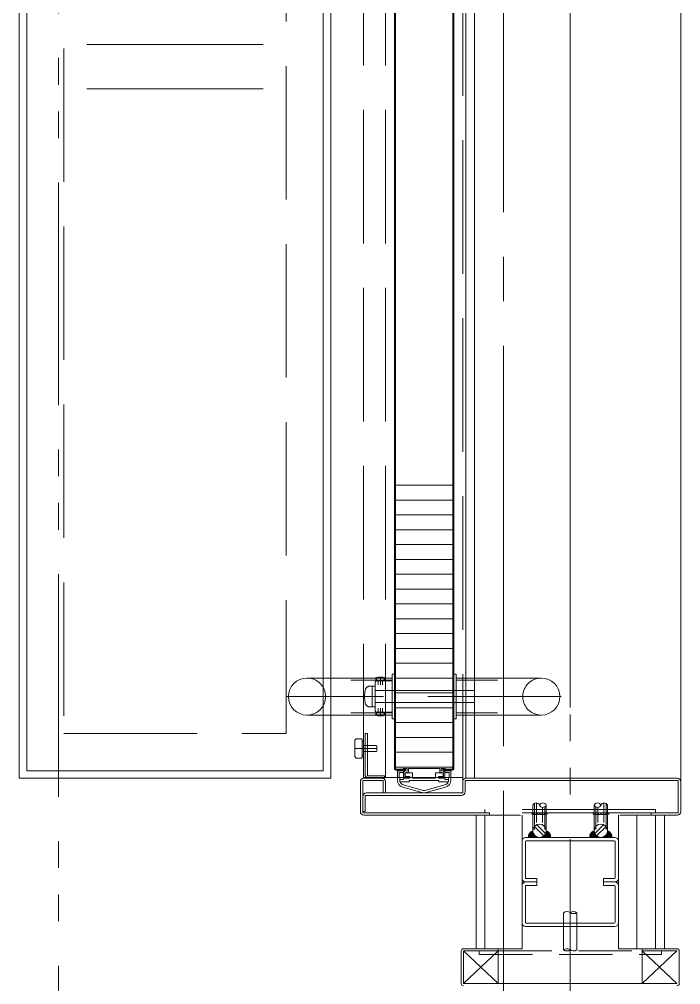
# Model space of a CAD drawing. Units: millimetres at full size. Extents: x -12803 to 120774, y -9413 to 101127.
# Drawn here: x 91248 to 91694, y 17016 to 17666 of the extents above; entities that cross this region are included whole.
import ezdxf

# ---------------------------------------------------------------- set-up
doc = ezdxf.new("R2010")
doc.units = ezdxf.units.MM
doc.header["$LTSCALE"] = 30
for name, pattern in [('CHAIN2', [12, 9, -1, 1, -1]), ('DASHED1', [1.8, 1.2, -0.6]), ('DASHED3', [4, 3, -1]), ('DOUBLE_CHAIN1', [8.8, 5, -1, 0.6, -0.6, 0.6, -1])]:
    doc.linetypes.add(name, pattern=pattern)
doc.layers.add('0-0_NoName', color=7, linetype='Continuous')
for name, color, linetype, lineweight in [('2-0_通芯', 7, 'DOUBLE_CHAIN1', 15), ('2-2_間仕切り芯', 7, 'DOUBLE_CHAIN1', 15), ('2-3_間仕切り', 7, 'Continuous', 15), ('2-A_建具', 7, 'Continuous', 15), ('2-B_金物', 7, 'Continuous', 15), ('3-2_AIHO08-壁芯', 7, 'CHAIN2', 15)]:
    doc.layers.add(name, color=color, linetype=linetype, lineweight=lineweight)

# ---------------------------------------------------------------- blocks, each defined once
blk = doc.blocks.new('グループ部品-732')
at = {"layer": '2-2_間仕切り芯'}
blk.add_line((91619.36, 13795.77), (91619.36, 20799.98), dxfattribs=at)
at = {"layer": '2-3_間仕切り'}
for p, q in [((91555.86, 17039.91), (91555.86, 17129.91)), ((91561.86, 17039.91), (91561.86, 17129.91)), ((91574.36, 17039.91), (91574.36, 17129.91)), ((91586.86, 17039.91), (91586.86, 17129.91)), ((91651.86, 17039.91), (91651.86, 17129.91)), ((91664.36, 17039.91), (91664.36, 17129.91)), ((91676.86, 17039.91), (91676.86, 17129.91)), ((91682.86, 17039.91), (91682.86, 17129.91))]:
    blk.add_line(p, q, dxfattribs=at)
at = {"layer": '2-A_建具'}
for p, q in [((91619.36, 19728.49), (91619.36, 17202.42)), ((91500.86, 18218.61), (91500.86, 17161.21)), ((91501.46, 18218.91), (91501.46, 17160.91)), ((91540.26, 18218.91), (91540.26, 17160.91)), ((91540.86, 18218.61), (91540.86, 17161.21)), ((91548.86, 18184.91), (91548.86, 17154.91)), ((91554.86, 18184.91), (91554.86, 17154.91)), ((91693.86, 18184.91), (91693.86, 17152.51)), ((91540.26, 17352.41), (91501.46, 17352.41)), ((91540.26, 17342.41), (91501.46, 17342.41)), ((91540.26, 17332.41), (91501.46, 17332.41)), ((91540.26, 17322.41), (91501.46, 17322.41)), ((91540.26, 17312.41), (91501.46, 17312.41)), ((91540.26, 17302.41), (91501.46, 17302.41)), ((91540.26, 17292.41), (91501.46, 17292.41)), ((91540.26, 17282.41), (91501.46, 17282.41)), ((91540.26, 17272.41), (91501.46, 17272.41)), ((91540.26, 17262.41), (91501.46, 17262.41)), ((91540.26, 17252.41), (91501.46, 17252.41)), ((91540.26, 17242.41), (91501.46, 17242.41)), ((91540.26, 17232.41), (91501.46, 17232.41)), ((91499.36, 17222.41), (91441.86, 17222.41)), ((91499.36, 17224.91), (91499.36, 17194.91)), ((91500.86, 17224.91), (91499.36, 17224.91)), ((91500.86, 17224.91), (91500.86, 17194.91)), ((91540.26, 17222.41), (91501.46, 17222.41)), ((91540.86, 17224.91), (91542.36, 17224.91)), ((91540.86, 17224.91), (91540.86, 17194.91)), ((91542.36, 17224.91), (91542.36, 17194.91)), ((91542.36, 17222.41), (91599.86, 17222.41)), ((91540.26, 17212.41), (91501.46, 17212.41)), ((91540.26, 17202.41), (91501.46, 17202.41)), ((91499.36, 17197.41), (91441.86, 17197.41)), ((91500.86, 17194.91), (91499.36, 17194.91)), ((91540.86, 17194.91), (91542.36, 17194.91)), ((91542.36, 17197.41), (91599.86, 17197.41)), ((91540.26, 17192.41), (91501.46, 17192.41)), ((91540.26, 17182.41), (91501.46, 17182.41)), ((91540.26, 17172.41), (91501.46, 17172.41)), ((91540.26, 17162.41), (91501.46, 17162.41)), ((91508.36, 17160.91), (91501.46, 17160.91)), ((91501.61, 17161.41), (91501.61, 17161.91)), ((91508.36, 17160.31), (91501.76, 17160.31)), ((91502.86, 17159.91), (91506.86, 17159.91)), ((91502.86, 17153.69), (91502.86, 17159.91)), ((91504.06, 17158.71), (91506.86, 17158.71)), ((91504.06, 17155.91), (91504.06, 17158.71)), ((91506.86, 17158.71), (91506.86, 17159.91)), ((91506.86, 17158.56), (91506.86, 17155.41)), ((91507.7, 17159.55), (91509.36, 17159.91)), ((91507.86, 17158.56), (91509.96, 17159.02)), ((91508.11, 17156.61), (91508.11, 17157.91)), ((91508.36, 17160.31), (91508.36, 17160.91)), ((91508.61, 17158.41), (91513.11, 17158.41)), ((91508.61, 17156.11), (91511.11, 17156.11)), ((91509.36, 17159.91), (91509.36, 17161.41)), ((91510.36, 17159.51), (91510.36, 17161.41)), ((91531.36, 17161.41), (91510.36, 17161.41)), ((91511.11, 17154.91), (91511.11, 17156.11)), ((91513.11, 17154.91), (91513.11, 17158.41)), ((91528.61, 17154.91), (91528.61, 17158.41)), ((91533.11, 17158.41), (91528.61, 17158.41)), ((91530.61, 17154.91), (91530.61, 17156.11)), ((91533.11, 17156.11), (91530.61, 17156.11)), ((91531.36, 17159.51), (91531.36, 17161.41)), ((91533.86, 17158.56), (91531.75, 17159.02)), ((91535.11, 17161.41), (91532.36, 17161.41)), ((91532.36, 17159.91), (91532.36, 17161.41)), ((91534.02, 17159.55), (91532.36, 17159.91)), ((91533.36, 17160.31), (91533.36, 17160.91)), ((91540.26, 17160.91), (91533.36, 17160.91)), ((91539.96, 17160.31), (91533.36, 17160.31)), ((91533.61, 17156.61), (91533.61, 17157.91)), ((91538.86, 17159.91), (91534.86, 17159.91)), ((91534.86, 17158.71), (91534.86, 17159.91)), ((91537.66, 17158.71), (91534.86, 17158.71)), ((91534.86, 17158.56), (91534.86, 17155.41)), ((91535.11, 17160.91), (91535.11, 17161.41)), ((91537.66, 17155.91), (91537.66, 17158.71)), ((91538.86, 17153.69), (91538.86, 17159.91)), ((91540.11, 17161.41), (91540.11, 17161.91)), ((91477.86, 17132.31), (91477.86, 17152.51)), ((91493.26, 17153.31), (91479.46, 17153.31)), ((91479.46, 17131.51), (91479.46, 17153.31)), ((91492.46, 17154.91), (91480.26, 17154.91)), ((91493.26, 17144.91), (91493.26, 17153.31)), ((91494.86, 17144.91), (91494.86, 17152.51)), ((91504.36, 17153.91), (91506.86, 17153.91)), ((91504.36, 17152.41), (91510.86, 17152.41)), ((91506.86, 17154.91), (91511.11, 17154.91)), ((91506.86, 17153.91), (91506.86, 17154.91)), ((91520.31, 17146.54), (91506.91, 17150.33)), ((91510.86, 17152.41), (91510.86, 17153.41)), ((91510.86, 17153.41), (91530.86, 17153.41)), ((91513.11, 17154.91), (91528.61, 17154.91)), ((91521.4, 17146.54), (91534.81, 17150.33)), ((91530.86, 17152.41), (91530.86, 17153.41)), ((91537.36, 17152.41), (91530.86, 17152.41)), ((91537.36, 17153.91), (91534.86, 17153.91)), ((91546.86, 17144.91), (91546.86, 17152.51)), ((91548.46, 17153.31), (91692.26, 17153.31)), ((91548.46, 17145.71), (91548.46, 17153.31)), ((91549.26, 17154.91), (91691.46, 17154.91)), ((91692.26, 17153.31), (91692.26, 17131.51)), ((91693.86, 17152.51), (91693.86, 17132.31)), ((91481.06, 17143.31), (91546.06, 17143.31)), ((91481.06, 17132.51), (91481.06, 17143.31)), ((91481.86, 17144.91), (91546.86, 17144.91)), ((91520.31, 17144.99), (91506.5, 17148.88)), ((91521.4, 17144.99), (91535.21, 17148.88)), ((91594.18, 17136.71), (91594.18, 17119.41)), ((91595.18, 17137.87), (91595.18, 17120.3)), ((91596.68, 17138.2), (91596.68, 17124.96)), ((91603.18, 17136.71), (91603.18, 17119.41)), ((91635.53, 17136.71), (91635.53, 17119.41)), ((91642.03, 17138.2), (91642.03, 17124.96)), ((91643.53, 17137.87), (91643.53, 17120.3)), ((91644.53, 17136.71), (91644.53, 17119.41)), ((91479.46, 17132.51), (91481.06, 17132.51)), ((91479.46, 17131.51), (91564.86, 17131.51)), ((91585.86, 17129.91), (91480.26, 17129.91)), ((91561.86, 17131.51), (91561.86, 17133.81)), ((91564.86, 17129.91), (91564.86, 17131.51)), ((91598.58, 17131.41), (91598.68, 17131.41)), ((91600.68, 17135.22), (91600.68, 17124.96)), ((91602.18, 17135.56), (91602.18, 17120.3)), ((91636.53, 17135.56), (91636.53, 17120.3)), ((91638.03, 17135.22), (91638.03, 17124.96)), ((91640.13, 17131.41), (91640.03, 17131.41)), ((91691.46, 17129.91), (91652.86, 17129.91)), ((91673.86, 17131.51), (91673.86, 17129.91)), ((91673.86, 17131.51), (91692.26, 17131.51)), ((91676.86, 17133.81), (91676.86, 17131.51)), ((91602.78, 17117.54), (91596.82, 17123.51)), ((91635.93, 17117.54), (91641.89, 17123.51)), ((91591.21, 17115.3), (91594.3, 17118.39)), ((91591.24, 17116.04), (91594.2, 17119)), ((91591.51, 17117.01), (91593.6, 17119.1)), ((91591.53, 17114.91), (91594.47, 17117.85)), ((91592.24, 17114.91), (91594.68, 17117.35)), ((91592.94, 17114.91), (91594.94, 17116.91)), ((91601.55, 17115.94), (91595.22, 17122.28)), ((91604.42, 17114.91), (91602.43, 17116.91)), ((91605.13, 17114.91), (91602.69, 17117.35)), ((91605.84, 17114.91), (91602.9, 17117.85)), ((91606.16, 17115.3), (91603.07, 17118.39)), ((91606.13, 17116.04), (91603.17, 17119)), ((91605.86, 17117.01), (91603.77, 17119.1)), ((91632.55, 17115.3), (91635.64, 17118.39)), ((91632.59, 17116.04), (91635.55, 17119)), ((91632.85, 17117.01), (91634.94, 17119.1)), ((91632.87, 17114.91), (91635.81, 17117.85)), ((91633.58, 17114.91), (91636.02, 17117.35)), ((91634.29, 17114.91), (91636.29, 17116.91)), ((91637.16, 17115.94), (91643.49, 17122.28)), ((91645.77, 17114.91), (91643.77, 17116.91)), ((91646.47, 17114.91), (91644.03, 17117.35)), ((91647.18, 17114.91), (91644.25, 17117.85)), ((91647.5, 17115.3), (91644.41, 17118.39)), ((91647.47, 17116.04), (91644.51, 17119)), ((91647.21, 17117.01), (91645.12, 17119.1)), ((91586.86, 17112.51), (91586.86, 17087.31)), ((91589.16, 17112.11), (91589.16, 17087.71)), ((91649.46, 17114.91), (91589.26, 17114.91)), ((91649.06, 17112.61), (91589.66, 17112.61)), ((91591.23, 17114.91), (91606.14, 17114.91)), ((91593.65, 17114.91), (91595.25, 17116.51)), ((91594.36, 17114.91), (91595.59, 17116.14)), ((91595.07, 17114.91), (91595.97, 17115.82)), ((91595.77, 17114.91), (91596.4, 17115.53)), ((91596.48, 17114.91), (91596.86, 17115.29)), ((91600.89, 17114.91), (91600.5, 17115.29)), ((91601.6, 17114.91), (91600.97, 17115.53)), ((91602.3, 17114.91), (91601.4, 17115.82)), ((91603.01, 17114.91), (91601.78, 17116.14)), ((91603.72, 17114.91), (91602.12, 17116.51)), ((91647.49, 17114.91), (91632.57, 17114.91)), ((91634.99, 17114.91), (91636.59, 17116.51)), ((91635.7, 17114.91), (91636.93, 17116.14)), ((91636.41, 17114.91), (91637.32, 17115.82)), ((91637.12, 17114.91), (91637.74, 17115.53)), ((91637.82, 17114.91), (91638.21, 17115.29)), ((91642.23, 17114.91), (91641.85, 17115.29)), ((91642.94, 17114.91), (91642.31, 17115.53)), ((91643.65, 17114.91), (91642.74, 17115.82)), ((91644.35, 17114.91), (91643.12, 17116.14)), ((91645.06, 17114.91), (91643.46, 17116.51)), ((91649.56, 17112.11), (91649.56, 17087.71)), ((91651.86, 17112.51), (91651.86, 17087.31)), ((91596.86, 17084.91), (91589.26, 17084.91)), ((91596.86, 17087.21), (91589.66, 17087.21)), ((91596.86, 17087.21), (91596.86, 17082.61)), ((91641.86, 17087.21), (91641.86, 17082.61)), ((91649.06, 17087.21), (91641.86, 17087.21)), ((91649.46, 17084.91), (91641.86, 17084.91)), ((91586.86, 17057.31), (91586.86, 17082.51)), ((91589.16, 17057.71), (91589.16, 17082.11)), ((91596.86, 17082.61), (91589.66, 17082.61)), ((91649.06, 17082.61), (91641.86, 17082.61)), ((91649.56, 17057.71), (91649.56, 17082.11)), ((91651.86, 17057.31), (91651.86, 17082.51)), ((91614.86, 17064.21), (91614.86, 17039.1)), ((91623.86, 17064.18), (91623.86, 17039.1)), ((91649.46, 17054.91), (91589.26, 17054.91)), ((91649.06, 17057.21), (91589.66, 17057.21)), ((91547.36, 17039.91), (91586.86, 17039.91)), ((91570.86, 17038.41), (91570.86, 17039.91)), ((91691.36, 17039.91), (91651.86, 17039.91)), ((91667.86, 17039.91), (91667.86, 17038.41)), ((91545.86, 17016.41), (91545.86, 17038.41)), ((91547.36, 17016.41), (91547.36, 17038.41)), ((91570.86, 17038.41), (91547.36, 17038.41)), ((91667.86, 17038.41), (91691.36, 17038.41)), ((91692.86, 17038.41), (91692.86, 17016.41)), ((91691.36, 17016.41), (91547.36, 17016.41))]:
    blk.add_line(p, q, dxfattribs=at)
at = {"layer": '2-A_建具', "linetype": 'DASHED3'}
for p, q in [((91479.86, 17155.41), (91479.86, 19134.91)), ((91494.86, 17155.41), (91494.86, 19134.91)), ((91546.86, 18184.91), (91546.86, 17152.51)), ((91499.36, 17220.91), (91471.49, 17220.91)), ((91487.86, 17222.21), (91487.86, 17222.41)), ((91487.86, 17222.21), (91494.86, 17222.21)), ((91487.86, 17222.21), (91489.86, 17220.21)), ((91491.36, 17223.01), (91491.36, 17217.83)), ((91494.86, 17222.21), (91492.86, 17220.21)), ((91542.36, 17220.91), (91570.22, 17220.91)), ((91487.86, 17216.91), (91484.2, 17216.91)), ((91485.86, 17202.91), (91485.86, 17216.91)), ((91487.86, 17219.41), (91487.86, 17200.41)), ((91499.36, 17220.41), (91488.86, 17220.41)), ((91489.86, 17220.21), (91489.86, 17217.83)), ((91492.86, 17220.21), (91492.86, 17217.83)), ((91613.36, 17209.91), (91428.36, 17209.91)), ((91554.57, 17213.91), (91487.86, 17213.91)), ((91487.86, 17202.91), (91484.2, 17202.91)), ((91487.86, 17205.91), (91554.57, 17205.91)), ((91489.86, 17199.61), (91489.86, 17201.99)), ((91491.36, 17201.99), (91491.36, 17196.81)), ((91492.86, 17199.61), (91492.86, 17201.99)), ((91499.36, 17198.91), (91471.49, 17198.91)), ((91487.86, 17197.61), (91489.86, 17199.61)), ((91487.86, 17197.61), (91487.86, 17197.41)), ((91487.86, 17197.61), (91494.86, 17197.61)), ((91499.36, 17199.41), (91488.86, 17199.41)), ((91494.86, 17197.61), (91492.86, 17199.61)), ((91542.36, 17198.91), (91570.22, 17198.91)), ((91481.06, 17184.91), (91482.66, 17184.91)), ((91481.06, 17184.91), (91481.06, 17157.31)), ((91482.66, 17184.91), (91482.66, 17156.51)), ((91474.06, 17180.41), (91475.06, 17181.41)), ((91474.06, 17169.41), (91474.06, 17180.41)), ((91475.06, 17181.41), (91478.56, 17181.41)), ((91479.06, 17180.91), (91478.56, 17181.41)), ((91479.06, 17168.91), (91479.06, 17180.91)), ((91479.06, 17179.91), (91479.86, 17179.91)), ((91488.66, 17176.91), (91479.86, 17176.91)), ((91474.06, 17174.91), (91489.06, 17174.91)), ((91475.06, 17168.41), (91474.06, 17169.41)), ((91479.06, 17168.91), (91478.56, 17168.41)), ((91479.06, 17169.91), (91479.86, 17169.91)), ((91488.66, 17172.91), (91479.86, 17172.91)), ((91489.06, 17173.31), (91488.66, 17172.91)), ((91475.06, 17168.41), (91478.56, 17168.41)), ((91546.86, 17155.41), (91479.86, 17155.41)), ((91483.46, 17154.91), (91494.06, 17154.91)), ((91676.86, 17133.81), (91561.86, 17133.81)), ((91676.86, 17131.51), (91561.86, 17131.51))]:
    blk.add_line(p, q, dxfattribs=at)
at = {"layer": '2-A_建具', "linetype": 'DOUBLE_CHAIN1'}
for p, q in [((91547.36, 17016.41), (91570.86, 17038.41)), ((91547.36, 17038.41), (91570.86, 17016.41)), ((91570.86, 17038.41), (91570.86, 17016.41)), ((91667.86, 17016.41), (91691.36, 17038.41)), ((91667.86, 17038.41), (91691.36, 17016.41)), ((91667.86, 17038.41), (91667.86, 17016.41))]:
    blk.add_line(p, q, dxfattribs=at)
at = {"layer": '2-A_建具', "linetype": 'DASHED1'}
for p, q in [((91557.86, 17036.11), (91557.86, 17038.41)), ((91557.86, 17036.11), (91680.86, 17036.11)), ((91570.86, 17038.41), (91667.86, 17038.41)), ((91680.86, 17038.41), (91680.86, 17036.11))]:
    blk.add_line(p, q, dxfattribs=at)
at = {"layer": '2-A_建具', "linetype": 'DASHED3'}
for points in [[(91489.06, 17173.31), (91489.06, 17176.51), (91488.66, 17176.91)], [(91482.66, 17156.51), (91494.06, 17156.51), (91494.06, 17154.91)]]:
    blk.add_lwpolyline(points, dxfattribs=at)
at = {"layer": '2-A_建具'}
for points in [[(91520.56, 17162.41), (91520.86, 17162.11), (91521.16, 17162.41)], [(91504.36, 17152.41), (91504.36, 17154.91), (91504.06, 17155.91)], [(91506.61, 17160.91), (91506.61, 17161.41), (91509.36, 17161.41)], [(91509.36, 17155.91), (91507.86, 17155.91), (91507.86, 17158.56)], [(91532.36, 17155.91), (91533.86, 17155.91), (91533.86, 17158.56)], [(91537.36, 17152.41), (91537.36, 17154.91), (91537.66, 17155.91)], [(91534.86, 17153.91), (91534.86, 17154.91), (91530.61, 17154.91)]]:
    blk.add_lwpolyline(points, dxfattribs=at)
for centre in [(91598.68, 17119.41), (91640.03, 17119.41)]:
    blk.add_circle(centre, 4.5, dxfattribs=at)
for centre, radius, start, end in [((91441.86, 17209.91), 12.5, 90, 270), ((91599.86, 17209.91), 12.5, 270, 90), ((91502.11, 17161.91), 0.5, 89.99996, 180.00004), ((91539.61, 17161.91), 0.5, 359.99996, 90.00004), ((91501.76, 17161.21), 0.9, 180, 270), ((91502.11, 17161.41), 0.5, 179.99996, 270.00004), ((91507.86, 17158.56), 1, 99.21899, 180), ((91508.61, 17157.91), 0.5, 90, 180), ((91508.61, 17156.61), 0.5, 180, 270), ((91509.36, 17155.41), 0.5, 0, 90), ((91509.86, 17159.51), 0.5, 282.33073, 0), ((91531.86, 17159.51), 0.5, 180, 257.66927), ((91532.36, 17155.41), 0.5, 90, 180), ((91533.11, 17157.91), 0.5, 0, 90), ((91533.11, 17156.61), 0.5, 270, 0), ((91533.86, 17158.56), 1, 0, 80.78101), ((91539.61, 17161.41), 0.5, 269.99996, 0.00004), ((91539.96, 17161.21), 0.9, 270, 0), ((91480.26, 17152.51), 2.4, 90, 180), ((91492.46, 17152.51), 2.4, 0, 90), ((91507.86, 17153.69), 5, 180, 254.24546), ((91507.86, 17153.69), 3.5, 201.53229, 254.24546), ((91507.36, 17155.41), 0.5, 180, 270), ((91509.36, 17155.41), 0.5, 270, 0), ((91532.36, 17155.41), 0.5, 180, 270), ((91534.36, 17155.41), 0.5, 270, 0), ((91533.86, 17153.69), 3.5, 285.75454, 338.46771), ((91533.86, 17153.69), 5, 285.75454, 0), ((91549.26, 17152.51), 2.4, 90, 180), ((91691.46, 17152.51), 2.4, 0, 90), ((91481.86, 17142.51), 2.4, 90, 180), ((91520.86, 17148.47), 2, 254.24546, 285.75454), ((91520.86, 17146.91), 2, 254.24546, 285.75454), ((91546.06, 17145.71), 2.4, 270, 0), ((91596.43, 17135.77), 2.44, 22.61986, 157.38014), ((91600.93, 17135.77), 2.44, 22.61986, 157.38014), ((91600.93, 17137.65), 2.44, 202.61986, 337.38014), ((91637.78, 17135.77), 2.44, 22.61986, 157.38014), ((91637.78, 17137.65), 2.44, 202.61986, 337.38014), ((91642.28, 17135.77), 2.44, 22.61986, 157.38014), ((91480.26, 17132.31), 2.4, 180, 270), ((91594.18, 17131.41), 1, 180, 334.15807), ((91595.98, 17131.41), 1, 180, 334.15807), ((91597.78, 17131.41), 1, 180, 334.15807), ((91599.58, 17131.41), 1, 180, 334.15807), ((91601.38, 17131.41), 1, 180, 334.15807), ((91603.18, 17131.41), 1, 180, 0), ((91635.53, 17131.41), 1, 180, 0), ((91637.33, 17131.41), 1, 205.84193, 0), ((91639.13, 17131.41), 1, 205.84193, 0), ((91640.93, 17131.41), 1, 205.84193, 0), ((91642.73, 17131.41), 1, 205.84193, 0), ((91644.53, 17131.41), 1, 205.84193, 0), ((91691.46, 17132.31), 2.4, 270, 0), ((91595.22, 17115.48), 4.02, 104.9838, 188.17994), ((91602.15, 17115.48), 4.02, 351.82006, 75.0162), ((91636.57, 17115.48), 4.02, 104.9838, 188.17994), ((91643.49, 17115.48), 4.02, 351.82006, 75.0162), ((91589.26, 17112.51), 2.4, 90, 180), ((91589.66, 17112.11), 0.5, 90, 180), ((91649.06, 17112.11), 0.5, 0, 90), ((91649.46, 17112.51), 2.4, 0, 90), ((91589.26, 17087.31), 2.4, 180, 270), ((91589.26, 17082.51), 2.4, 90, 180), ((91589.66, 17087.71), 0.5, 180, 270), ((91649.06, 17087.71), 0.5, 270, 0), ((91649.46, 17087.31), 2.4, 270, 0), ((91649.46, 17082.51), 2.4, 0, 90), ((91589.66, 17082.11), 0.5, 90, 180), ((91649.06, 17082.11), 0.5, 0, 90), ((91617.12, 17060.91), 4, 56.44506, 124.46284), ((91621.56, 17060.91), 4, 54.89155, 123.41658), ((91621.62, 17067.56), 4, 235.04935, 303.69007), ((91589.26, 17057.31), 2.4, 180, 270), ((91589.66, 17057.71), 0.5, 180, 270), ((91649.06, 17057.71), 0.5, 270, 0), ((91649.46, 17057.31), 2.4, 270, 0), ((91547.36, 17038.41), 1.5, 90, 180), ((91617.12, 17035.85), 4, 60.95939, 125.11325), ((91617.09, 17042.42), 4, 235.4867, 304.56888), ((91621.62, 17042.42), 4, 230.15098, 303.91291), ((91691.36, 17038.41), 1.5, 0, 90), ((91547.36, 17016.41), 1.5, 180, 270), ((91691.36, 17016.41), 1.5, 270, 0)]:
    blk.add_arc(centre, radius, start, end, dxfattribs=at)
at = {"layer": '2-A_建具', "linetype": 'DASHED3'}
for centre, radius, start, end in [((91441.86, 17209.91), 12.5, 270, 90), ((91491.36, 17212.5), 10.51, 70.54484, 109.45516), ((91599.86, 17209.91), 12.5, 90, 270), ((91498.66, 17209.91), 18, 164.53399, 195.46601), ((91484.2, 17213.91), 3, 90, 164.53399), ((91488.86, 17219.41), 1, 90, 180), ((91484.2, 17205.91), 3, 195.46601, 270), ((91488.86, 17200.41), 1, 180, 270), ((91491.36, 17207.32), 10.51, 250.54484, 289.45516), ((91483.46, 17157.31), 2.4, 180, 270)]:
    blk.add_arc(centre, radius, start, end, dxfattribs=at)
at = {"layer": '2-B_金物'}
for p, q in [((91247.86, 18156.91), (91247.86, 17154.91)), ((91252.86, 18151.91), (91252.86, 17159.91)), ((91452.86, 17159.91), (91452.86, 18151.91)), ((91457.86, 17154.91), (91457.86, 18156.91)), ((91412.29, 17649.56), (91293.42, 17649.56)), ((91412.29, 17619.56), (91293.42, 17619.56)), ((91252.86, 17159.91), (91452.86, 17159.91)), ((91247.86, 17154.91), (91457.86, 17154.91))]:
    blk.add_line(p, q, dxfattribs=at)
at = {"layer": '2-B_金物', "linetype": 'DASHED3'}
for p, q in [((91277.86, 18126.91), (91277.86, 17184.91)), ((91427.86, 17184.91), (91427.86, 18126.91)), ((91277.86, 17184.91), (91427.86, 17184.91))]:
    blk.add_line(p, q, dxfattribs=at)
at = {"layer": '3-2_AIHO08-壁芯'}
blk.add_line((91574.36, 19246.41), (91574.36, 14496.41), dxfattribs=at)
blk = doc.blocks.new('グループ部品-763')
at = {"layer": '2-A_建具'}
for p, q in [((91619.36, 19728.49), (91619.36, 17202.42)), ((91500.86, 18218.61), (91500.86, 17161.21)), ((91501.46, 18218.91), (91501.46, 17160.91)), ((91540.26, 18218.91), (91540.26, 17160.91)), ((91540.86, 18218.61), (91540.86, 17161.21)), ((91548.86, 18184.91), (91548.86, 17154.91)), ((91554.86, 18184.91), (91554.86, 17154.91)), ((91693.86, 18184.91), (91693.86, 17152.51)), ((91540.26, 17352.41), (91501.46, 17352.41)), ((91540.26, 17342.41), (91501.46, 17342.41)), ((91540.26, 17332.41), (91501.46, 17332.41)), ((91540.26, 17322.41), (91501.46, 17322.41)), ((91540.26, 17312.41), (91501.46, 17312.41)), ((91540.26, 17302.41), (91501.46, 17302.41)), ((91540.26, 17292.41), (91501.46, 17292.41)), ((91540.26, 17282.41), (91501.46, 17282.41)), ((91540.26, 17272.41), (91501.46, 17272.41)), ((91540.26, 17262.41), (91501.46, 17262.41)), ((91540.26, 17252.41), (91501.46, 17252.41)), ((91540.26, 17242.41), (91501.46, 17242.41)), ((91540.26, 17232.41), (91501.46, 17232.41)), ((91499.36, 17222.41), (91441.86, 17222.41)), ((91499.36, 17224.91), (91499.36, 17194.91)), ((91500.86, 17224.91), (91499.36, 17224.91)), ((91500.86, 17224.91), (91500.86, 17194.91)), ((91540.26, 17222.41), (91501.46, 17222.41)), ((91540.86, 17224.91), (91542.36, 17224.91)), ((91540.86, 17224.91), (91540.86, 17194.91)), ((91542.36, 17224.91), (91542.36, 17194.91)), ((91542.36, 17222.41), (91599.86, 17222.41)), ((91540.26, 17212.41), (91501.46, 17212.41)), ((91540.26, 17202.41), (91501.46, 17202.41)), ((91499.36, 17197.41), (91441.86, 17197.41)), ((91500.86, 17194.91), (91499.36, 17194.91)), ((91540.86, 17194.91), (91542.36, 17194.91)), ((91542.36, 17197.41), (91599.86, 17197.41)), ((91540.26, 17192.41), (91501.46, 17192.41)), ((91540.26, 17182.41), (91501.46, 17182.41)), ((91540.26, 17172.41), (91501.46, 17172.41)), ((91540.26, 17162.41), (91501.46, 17162.41)), ((91508.36, 17160.91), (91501.46, 17160.91)), ((91501.61, 17161.41), (91501.61, 17161.91)), ((91508.36, 17160.31), (91501.76, 17160.31)), ((91502.86, 17159.91), (91506.86, 17159.91)), ((91502.86, 17153.69), (91502.86, 17159.91)), ((91504.06, 17158.71), (91506.86, 17158.71)), ((91504.06, 17155.91), (91504.06, 17158.71)), ((91506.86, 17158.71), (91506.86, 17159.91)), ((91506.86, 17158.56), (91506.86, 17155.41)), ((91507.7, 17159.55), (91509.36, 17159.91)), ((91507.86, 17158.56), (91509.96, 17159.02)), ((91508.11, 17156.61), (91508.11, 17157.91)), ((91508.36, 17160.31), (91508.36, 17160.91)), ((91508.61, 17158.41), (91513.11, 17158.41)), ((91508.61, 17156.11), (91511.11, 17156.11)), ((91509.36, 17159.91), (91509.36, 17161.41)), ((91510.36, 17159.51), (91510.36, 17161.41)), ((91531.36, 17161.41), (91510.36, 17161.41)), ((91511.11, 17154.91), (91511.11, 17156.11)), ((91513.11, 17154.91), (91513.11, 17158.41)), ((91528.61, 17154.91), (91528.61, 17158.41)), ((91533.11, 17158.41), (91528.61, 17158.41)), ((91530.61, 17154.91), (91530.61, 17156.11)), ((91533.11, 17156.11), (91530.61, 17156.11)), ((91531.36, 17159.51), (91531.36, 17161.41)), ((91533.86, 17158.56), (91531.75, 17159.02)), ((91535.11, 17161.41), (91532.36, 17161.41)), ((91532.36, 17159.91), (91532.36, 17161.41)), ((91534.02, 17159.55), (91532.36, 17159.91)), ((91533.36, 17160.31), (91533.36, 17160.91)), ((91540.26, 17160.91), (91533.36, 17160.91)), ((91539.96, 17160.31), (91533.36, 17160.31)), ((91533.61, 17156.61), (91533.61, 17157.91)), ((91538.86, 17159.91), (91534.86, 17159.91)), ((91534.86, 17158.71), (91534.86, 17159.91)), ((91537.66, 17158.71), (91534.86, 17158.71)), ((91534.86, 17158.56), (91534.86, 17155.41)), ((91535.11, 17160.91), (91535.11, 17161.41)), ((91537.66, 17155.91), (91537.66, 17158.71)), ((91538.86, 17153.69), (91538.86, 17159.91)), ((91540.11, 17161.41), (91540.11, 17161.91)), ((91477.86, 17132.31), (91477.86, 17152.51)), ((91493.26, 17153.31), (91479.46, 17153.31)), ((91479.46, 17131.51), (91479.46, 17153.31)), ((91492.46, 17154.91), (91480.26, 17154.91)), ((91493.26, 17144.91), (91493.26, 17153.31)), ((91494.86, 17144.91), (91494.86, 17152.51)), ((91504.36, 17153.91), (91506.86, 17153.91)), ((91504.36, 17152.41), (91510.86, 17152.41)), ((91506.86, 17154.91), (91511.11, 17154.91)), ((91506.86, 17153.91), (91506.86, 17154.91)), ((91520.31, 17146.54), (91506.91, 17150.33)), ((91510.86, 17152.41), (91510.86, 17153.41)), ((91510.86, 17153.41), (91530.86, 17153.41)), ((91513.11, 17154.91), (91528.61, 17154.91)), ((91521.4, 17146.54), (91534.81, 17150.33)), ((91530.86, 17152.41), (91530.86, 17153.41)), ((91537.36, 17152.41), (91530.86, 17152.41)), ((91537.36, 17153.91), (91534.86, 17153.91)), ((91546.86, 17144.91), (91546.86, 17152.51)), ((91548.46, 17153.31), (91692.26, 17153.31)), ((91548.46, 17145.71), (91548.46, 17153.31)), ((91549.26, 17154.91), (91691.46, 17154.91)), ((91692.26, 17153.31), (91692.26, 17131.51)), ((91693.86, 17152.51), (91693.86, 17132.31)), ((91481.06, 17143.31), (91546.06, 17143.31)), ((91481.06, 17132.51), (91481.06, 17143.31)), ((91481.86, 17144.91), (91546.86, 17144.91)), ((91520.31, 17144.99), (91506.5, 17148.88)), ((91521.4, 17144.99), (91535.21, 17148.88)), ((91594.18, 17136.71), (91594.18, 17119.41)), ((91595.18, 17137.87), (91595.18, 17120.3)), ((91596.68, 17138.2), (91596.68, 17124.96)), ((91603.18, 17136.71), (91603.18, 17119.41)), ((91635.53, 17136.71), (91635.53, 17119.41)), ((91642.03, 17138.2), (91642.03, 17124.96)), ((91643.53, 17137.87), (91643.53, 17120.3)), ((91644.53, 17136.71), (91644.53, 17119.41)), ((91479.46, 17132.51), (91481.06, 17132.51)), ((91479.46, 17131.51), (91564.86, 17131.51)), ((91585.86, 17129.91), (91480.26, 17129.91)), ((91561.86, 17131.51), (91561.86, 17133.81)), ((91564.86, 17129.91), (91564.86, 17131.51)), ((91598.58, 17131.41), (91598.68, 17131.41)), ((91600.68, 17135.22), (91600.68, 17124.96)), ((91602.18, 17135.56), (91602.18, 17120.3)), ((91636.53, 17135.56), (91636.53, 17120.3)), ((91638.03, 17135.22), (91638.03, 17124.96)), ((91640.13, 17131.41), (91640.03, 17131.41)), ((91691.46, 17129.91), (91652.86, 17129.91)), ((91673.86, 17131.51), (91673.86, 17129.91)), ((91673.86, 17131.51), (91692.26, 17131.51)), ((91676.86, 17133.81), (91676.86, 17131.51)), ((91602.78, 17117.54), (91596.82, 17123.51)), ((91635.93, 17117.54), (91641.89, 17123.51)), ((91591.21, 17115.3), (91594.3, 17118.39)), ((91591.24, 17116.04), (91594.2, 17119)), ((91591.51, 17117.01), (91593.6, 17119.1)), ((91591.53, 17114.91), (91594.47, 17117.85)), ((91592.24, 17114.91), (91594.68, 17117.35)), ((91592.94, 17114.91), (91594.94, 17116.91)), ((91601.55, 17115.94), (91595.22, 17122.28)), ((91604.42, 17114.91), (91602.43, 17116.91)), ((91605.13, 17114.91), (91602.69, 17117.35)), ((91605.84, 17114.91), (91602.9, 17117.85)), ((91606.16, 17115.3), (91603.07, 17118.39)), ((91606.13, 17116.04), (91603.17, 17119)), ((91605.86, 17117.01), (91603.77, 17119.1)), ((91632.55, 17115.3), (91635.64, 17118.39)), ((91632.59, 17116.04), (91635.55, 17119)), ((91632.85, 17117.01), (91634.94, 17119.1)), ((91632.87, 17114.91), (91635.81, 17117.85)), ((91633.58, 17114.91), (91636.02, 17117.35)), ((91634.29, 17114.91), (91636.29, 17116.91)), ((91637.16, 17115.94), (91643.49, 17122.28)), ((91645.77, 17114.91), (91643.77, 17116.91)), ((91646.47, 17114.91), (91644.03, 17117.35)), ((91647.18, 17114.91), (91644.25, 17117.85)), ((91647.5, 17115.3), (91644.41, 17118.39)), ((91647.47, 17116.04), (91644.51, 17119)), ((91647.21, 17117.01), (91645.12, 17119.1)), ((91586.86, 17112.51), (91586.86, 17087.31)), ((91589.16, 17112.11), (91589.16, 17087.71)), ((91649.46, 17114.91), (91589.26, 17114.91)), ((91649.06, 17112.61), (91589.66, 17112.61)), ((91591.23, 17114.91), (91606.14, 17114.91)), ((91593.65, 17114.91), (91595.25, 17116.51)), ((91594.36, 17114.91), (91595.59, 17116.14)), ((91595.07, 17114.91), (91595.97, 17115.82)), ((91595.77, 17114.91), (91596.4, 17115.53)), ((91596.48, 17114.91), (91596.86, 17115.29)), ((91600.89, 17114.91), (91600.5, 17115.29)), ((91601.6, 17114.91), (91600.97, 17115.53)), ((91602.3, 17114.91), (91601.4, 17115.82)), ((91603.01, 17114.91), (91601.78, 17116.14)), ((91603.72, 17114.91), (91602.12, 17116.51)), ((91647.49, 17114.91), (91632.57, 17114.91)), ((91634.99, 17114.91), (91636.59, 17116.51)), ((91635.7, 17114.91), (91636.93, 17116.14)), ((91636.41, 17114.91), (91637.32, 17115.82)), ((91637.12, 17114.91), (91637.74, 17115.53)), ((91637.82, 17114.91), (91638.21, 17115.29)), ((91642.23, 17114.91), (91641.85, 17115.29)), ((91642.94, 17114.91), (91642.31, 17115.53)), ((91643.65, 17114.91), (91642.74, 17115.82)), ((91644.35, 17114.91), (91643.12, 17116.14)), ((91645.06, 17114.91), (91643.46, 17116.51)), ((91649.56, 17112.11), (91649.56, 17087.71)), ((91651.86, 17112.51), (91651.86, 17087.31)), ((91596.86, 17084.91), (91589.26, 17084.91)), ((91596.86, 17087.21), (91589.66, 17087.21)), ((91596.86, 17087.21), (91596.86, 17082.61)), ((91641.86, 17087.21), (91641.86, 17082.61)), ((91649.06, 17087.21), (91641.86, 17087.21)), ((91649.46, 17084.91), (91641.86, 17084.91)), ((91586.86, 17057.31), (91586.86, 17082.51)), ((91589.16, 17057.71), (91589.16, 17082.11)), ((91596.86, 17082.61), (91589.66, 17082.61)), ((91649.06, 17082.61), (91641.86, 17082.61)), ((91649.56, 17057.71), (91649.56, 17082.11)), ((91651.86, 17057.31), (91651.86, 17082.51)), ((91649.46, 17054.91), (91589.26, 17054.91)), ((91649.06, 17057.21), (91589.66, 17057.21))]:
    blk.add_line(p, q, dxfattribs=at)
at = {"layer": '2-A_建具', "linetype": 'DASHED3'}
for p, q in [((91479.86, 17155.41), (91479.86, 19134.91)), ((91494.86, 17155.41), (91494.86, 19134.91)), ((91546.86, 18184.91), (91546.86, 17152.51)), ((91499.36, 17220.91), (91471.49, 17220.91)), ((91487.86, 17222.21), (91487.86, 17222.41)), ((91487.86, 17222.21), (91494.86, 17222.21)), ((91487.86, 17222.21), (91489.86, 17220.21)), ((91491.36, 17223.01), (91491.36, 17217.83)), ((91494.86, 17222.21), (91492.86, 17220.21)), ((91542.36, 17220.91), (91570.22, 17220.91)), ((91487.86, 17216.91), (91484.2, 17216.91)), ((91485.86, 17202.91), (91485.86, 17216.91)), ((91487.86, 17219.41), (91487.86, 17200.41)), ((91499.36, 17220.41), (91488.86, 17220.41)), ((91489.86, 17220.21), (91489.86, 17217.83)), ((91492.86, 17220.21), (91492.86, 17217.83)), ((91613.36, 17209.91), (91428.36, 17209.91)), ((91554.57, 17213.91), (91487.86, 17213.91)), ((91487.86, 17202.91), (91484.2, 17202.91)), ((91487.86, 17205.91), (91554.57, 17205.91)), ((91489.86, 17199.61), (91489.86, 17201.99)), ((91491.36, 17201.99), (91491.36, 17196.81)), ((91492.86, 17199.61), (91492.86, 17201.99)), ((91499.36, 17198.91), (91471.49, 17198.91)), ((91487.86, 17197.61), (91489.86, 17199.61)), ((91487.86, 17197.61), (91487.86, 17197.41)), ((91487.86, 17197.61), (91494.86, 17197.61)), ((91499.36, 17199.41), (91488.86, 17199.41)), ((91494.86, 17197.61), (91492.86, 17199.61)), ((91542.36, 17198.91), (91570.22, 17198.91)), ((91481.06, 17184.91), (91482.66, 17184.91)), ((91481.06, 17184.91), (91481.06, 17157.31)), ((91482.66, 17184.91), (91482.66, 17156.51)), ((91474.06, 17180.41), (91475.06, 17181.41)), ((91474.06, 17169.41), (91474.06, 17180.41)), ((91475.06, 17181.41), (91478.56, 17181.41)), ((91479.06, 17180.91), (91478.56, 17181.41)), ((91479.06, 17168.91), (91479.06, 17180.91)), ((91479.06, 17179.91), (91479.86, 17179.91)), ((91488.66, 17176.91), (91479.86, 17176.91)), ((91474.06, 17174.91), (91489.06, 17174.91)), ((91475.06, 17168.41), (91474.06, 17169.41)), ((91479.06, 17168.91), (91478.56, 17168.41)), ((91479.06, 17169.91), (91479.86, 17169.91)), ((91488.66, 17172.91), (91479.86, 17172.91)), ((91489.06, 17173.31), (91488.66, 17172.91)), ((91475.06, 17168.41), (91478.56, 17168.41)), ((91546.86, 17155.41), (91479.86, 17155.41)), ((91483.46, 17154.91), (91494.06, 17154.91)), ((91676.86, 17133.81), (91561.86, 17133.81)), ((91676.86, 17131.51), (91561.86, 17131.51))]:
    blk.add_line(p, q, dxfattribs=at)
for points in [[(91489.06, 17173.31), (91489.06, 17176.51), (91488.66, 17176.91)], [(91482.66, 17156.51), (91494.06, 17156.51), (91494.06, 17154.91)]]:
    blk.add_lwpolyline(points, dxfattribs=at)
at = {"layer": '2-A_建具'}
for points in [[(91520.56, 17162.41), (91520.86, 17162.11), (91521.16, 17162.41)], [(91504.36, 17152.41), (91504.36, 17154.91), (91504.06, 17155.91)], [(91506.61, 17160.91), (91506.61, 17161.41), (91509.36, 17161.41)], [(91509.36, 17155.91), (91507.86, 17155.91), (91507.86, 17158.56)], [(91532.36, 17155.91), (91533.86, 17155.91), (91533.86, 17158.56)], [(91537.36, 17152.41), (91537.36, 17154.91), (91537.66, 17155.91)], [(91534.86, 17153.91), (91534.86, 17154.91), (91530.61, 17154.91)]]:
    blk.add_lwpolyline(points, dxfattribs=at)
for centre in [(91598.68, 17119.41), (91640.03, 17119.41)]:
    blk.add_circle(centre, 4.5, dxfattribs=at)
for centre, radius, start, end in [((91441.86, 17209.91), 12.5, 90, 270), ((91599.86, 17209.91), 12.5, 270, 90), ((91502.11, 17161.91), 0.5, 89.99996, 180.00004), ((91539.61, 17161.91), 0.5, 359.99996, 90.00004), ((91501.76, 17161.21), 0.9, 180, 270), ((91502.11, 17161.41), 0.5, 179.99996, 270.00004), ((91507.86, 17158.56), 1, 99.21899, 180), ((91508.61, 17157.91), 0.5, 90, 180), ((91508.61, 17156.61), 0.5, 180, 270), ((91509.36, 17155.41), 0.5, 0, 90), ((91509.86, 17159.51), 0.5, 282.33073, 0), ((91531.86, 17159.51), 0.5, 180, 257.66927), ((91532.36, 17155.41), 0.5, 90, 180), ((91533.11, 17157.91), 0.5, 0, 90), ((91533.11, 17156.61), 0.5, 270, 0), ((91533.86, 17158.56), 1, 0, 80.78101), ((91539.61, 17161.41), 0.5, 269.99996, 0.00004), ((91539.96, 17161.21), 0.9, 270, 0), ((91480.26, 17152.51), 2.4, 90, 180), ((91492.46, 17152.51), 2.4, 0, 90), ((91507.86, 17153.69), 5, 180, 254.24546), ((91507.86, 17153.69), 3.5, 201.53229, 254.24546), ((91507.36, 17155.41), 0.5, 180, 270), ((91509.36, 17155.41), 0.5, 270, 0), ((91532.36, 17155.41), 0.5, 180, 270), ((91534.36, 17155.41), 0.5, 270, 0), ((91533.86, 17153.69), 3.5, 285.75454, 338.46771), ((91533.86, 17153.69), 5, 285.75454, 0), ((91549.26, 17152.51), 2.4, 90, 180), ((91691.46, 17152.51), 2.4, 0, 90), ((91481.86, 17142.51), 2.4, 90, 180), ((91520.86, 17148.47), 2, 254.24546, 285.75454), ((91520.86, 17146.91), 2, 254.24546, 285.75454), ((91546.06, 17145.71), 2.4, 270, 0), ((91596.43, 17135.77), 2.44, 22.61986, 157.38014), ((91600.93, 17135.77), 2.44, 22.61986, 157.38014), ((91600.93, 17137.65), 2.44, 202.61986, 337.38014), ((91637.78, 17135.77), 2.44, 22.61986, 157.38014), ((91637.78, 17137.65), 2.44, 202.61986, 337.38014), ((91642.28, 17135.77), 2.44, 22.61986, 157.38014), ((91480.26, 17132.31), 2.4, 180, 270), ((91594.18, 17131.41), 1, 180, 334.15807), ((91595.98, 17131.41), 1, 180, 334.15807), ((91597.78, 17131.41), 1, 180, 334.15807), ((91599.58, 17131.41), 1, 180, 334.15807), ((91601.38, 17131.41), 1, 180, 334.15807), ((91603.18, 17131.41), 1, 180, 0), ((91635.53, 17131.41), 1, 180, 0), ((91637.33, 17131.41), 1, 205.84193, 0), ((91639.13, 17131.41), 1, 205.84193, 0), ((91640.93, 17131.41), 1, 205.84193, 0), ((91642.73, 17131.41), 1, 205.84193, 0), ((91644.53, 17131.41), 1, 205.84193, 0), ((91691.46, 17132.31), 2.4, 270, 0), ((91595.22, 17115.48), 4.02, 104.9838, 188.17994), ((91602.15, 17115.48), 4.02, 351.82006, 75.0162), ((91636.57, 17115.48), 4.02, 104.9838, 188.17994), ((91643.49, 17115.48), 4.02, 351.82006, 75.0162), ((91589.26, 17112.51), 2.4, 90, 180), ((91589.66, 17112.11), 0.5, 90, 180), ((91649.06, 17112.11), 0.5, 0, 90), ((91649.46, 17112.51), 2.4, 0, 90), ((91589.26, 17087.31), 2.4, 180, 270), ((91589.26, 17082.51), 2.4, 90, 180), ((91589.66, 17087.71), 0.5, 180, 270), ((91649.06, 17087.71), 0.5, 270, 0), ((91649.46, 17087.31), 2.4, 270, 0), ((91649.46, 17082.51), 2.4, 0, 90), ((91589.66, 17082.11), 0.5, 90, 180), ((91649.06, 17082.11), 0.5, 0, 90), ((91589.26, 17057.31), 2.4, 180, 270), ((91589.66, 17057.71), 0.5, 180, 270), ((91649.06, 17057.71), 0.5, 270, 0), ((91649.46, 17057.31), 2.4, 270, 0)]:
    blk.add_arc(centre, radius, start, end, dxfattribs=at)
at = {"layer": '2-A_建具', "linetype": 'DASHED3'}
for centre, radius, start, end in [((91441.86, 17209.91), 12.5, 270, 90), ((91491.36, 17212.5), 10.51, 70.54484, 109.45516), ((91599.86, 17209.91), 12.5, 90, 270), ((91498.66, 17209.91), 18, 164.53399, 195.46601), ((91484.2, 17213.91), 3, 90, 164.53399), ((91488.86, 17219.41), 1, 90, 180), ((91484.2, 17205.91), 3, 195.46601, 270), ((91488.86, 17200.41), 1, 180, 270), ((91491.36, 17207.32), 10.51, 250.54484, 289.45516), ((91483.46, 17157.31), 2.4, 180, 270)]:
    blk.add_arc(centre, radius, start, end, dxfattribs=at)
at = {"layer": '3-2_AIHO08-壁芯'}
blk.add_line((91574.36, 19246.41), (91574.36, 14496.41), dxfattribs=at)

msp = doc.modelspace()

# ---------------------------------------------------------------- linework, layer by layer
at = {"layer": '2-0_通芯'}
msp.add_line((91274.36, 24156.41), (91274.36, 5670.44), dxfattribs=at)

# ---------------------------------------------------------------- block references
at = {"layer": '0-0_NoName'}
for name in ['グループ部品-732', 'グループ部品-763']:
    msp.add_blockref(name, (0, 0), dxfattribs=at)

doc.saveas('drawing.dxf')
